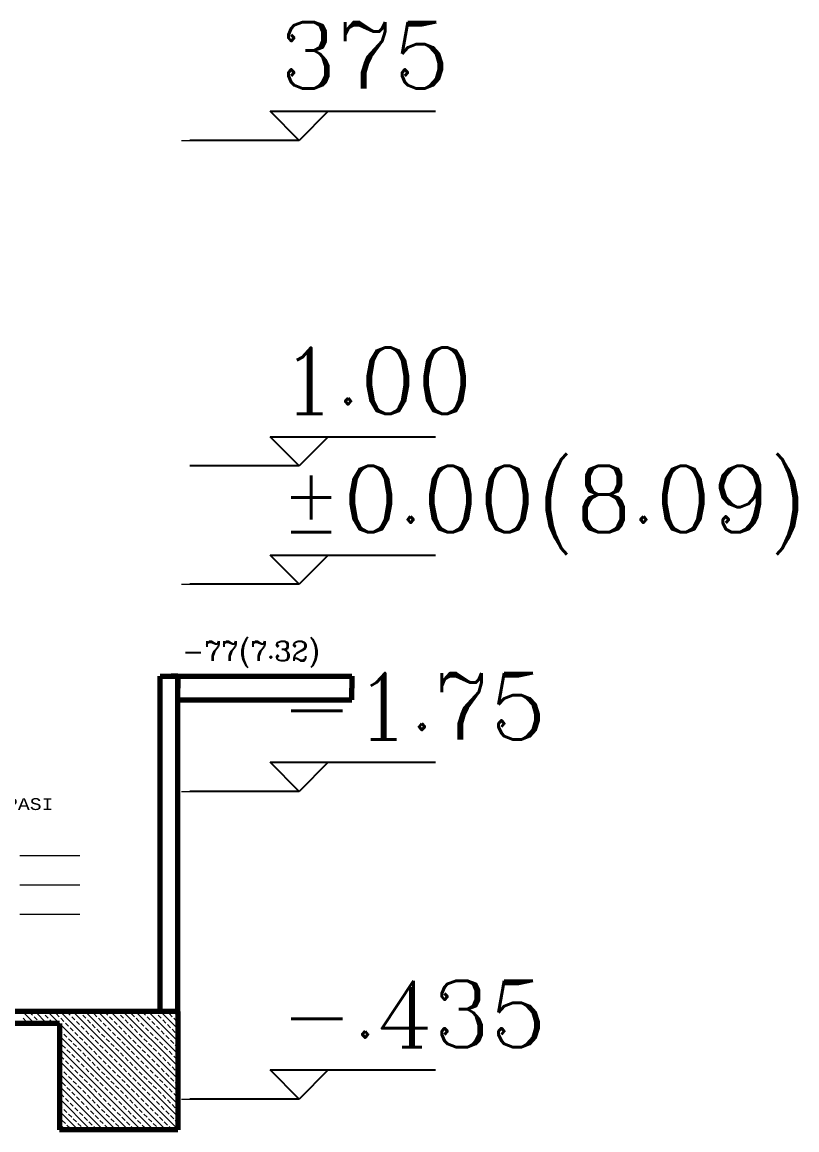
# Model space of a CAD drawing. Header units: millimetres. Extents: x 35860 to 71103, y -11298 to -8385.
# Drawn here: x 66800.6 to 66964.3, y -9702 to -9468 of the extents above; entities that cross this region are included whole.
import ezdxf

# ---------------------------------------------------------------- set-up
doc = ezdxf.new("R2010")
doc.units = ezdxf.units.MM
doc.header["$MEASUREMENT"] = 0
doc.linetypes.add('ÇİZGİ NOKTA3', pattern=[19.05, 12.7, -6.35])
doc.layers.get('0').update_dxf_attribs({"lineweight": 15})
for name, color, linetype, lineweight in [('02', 2, 'Continuous', 20), ('03_Yazı', 1, 'Continuous', 30), ('07', 3, 'Continuous', 70)]:
    doc.layers.add(name, color=color, linetype=linetype, lineweight=lineweight)
doc.layers.add('RAK', color=110, linetype='Continuous')
doc.styles.add('C', font='')
doc.styles.add('ROMANC', font='romanc', dxfattribs={"height": 0.11})
doc.styles.get('C').set_extended_font_data('Courier New Tur')

msp = doc.modelspace()

# ---------------------------------------------------------------- linework, layer by layer
for p, q in [((66834.24, -9492.98), (66852.99, -9492.98)), ((66834.24, -9586.73), (66852.99, -9586.73)), ((66834.24, -9630.48), (66852.99, -9630.48)), ((66803.17, -9679.48), (66800.67, -9676.98)), ((66802.78, -9677.76), (66802.12, -9677.1)), ((66805.82, -9679.48), (66803.32, -9676.98)), ((66805.1, -9677.43), (66804.65, -9676.98)), ((66830.98, -9701.98), (66805.98, -9676.98)), ((66807.42, -9677.1), (66807.3, -9676.98)), ((66833.47, -9701.82), (66808.63, -9676.98)), ((66810.74, -9677.76), (66810.07, -9677.1)), ((66833.47, -9699.17), (66811.28, -9676.98)), ((66813.06, -9677.43), (66812.6, -9676.98)), ((66833.47, -9696.52), (66813.93, -9676.98)), ((66815.38, -9677.1), (66815.26, -9676.98)), ((66833.47, -9693.86), (66816.58, -9676.98)), ((66818.69, -9677.76), (66818.03, -9677.1)), ((66833.47, -9691.21), (66819.23, -9676.98)), ((66821.01, -9677.43), (66820.56, -9676.98)), ((66833.47, -9688.56), (66821.89, -9676.98)), ((66823.33, -9677.1), (66823.21, -9676.98)), ((66833.47, -9685.91), (66824.54, -9676.98)), ((66826.65, -9677.76), (66825.98, -9677.1)), ((66833.47, -9683.26), (66827.19, -9676.98)), ((66828.97, -9677.43), (66828.51, -9676.98)), ((66833.47, -9680.61), (66829.84, -9676.98)), ((66831.29, -9677.1), (66831.17, -9676.98)), ((66833.47, -9677.95), (66832.49, -9676.98)), ((66801.46, -9679.09), (66800.79, -9678.42)), ((66801.85, -9679.48), (66801.79, -9679.42)), ((66803.78, -9678.75), (66803.11, -9678.09)), ((66804.5, -9679.48), (66804.11, -9679.09)), ((66806.1, -9678.42), (66805.43, -9677.76)), ((66807.09, -9679.42), (66806.43, -9678.75)), ((66808.42, -9678.09), (66807.75, -9677.43)), ((66809.41, -9679.09), (66808.75, -9678.42)), ((66810.41, -9680.08), (66809.74, -9679.42)), ((66811.73, -9678.75), (66811.07, -9678.09)), ((66812.73, -9679.75), (66812.06, -9679.09)), ((66814.05, -9678.42), (66813.39, -9677.76)), ((66815.05, -9679.42), (66814.38, -9678.75)), ((66816.37, -9678.09), (66815.71, -9677.43)), ((66817.37, -9679.09), (66816.7, -9678.42)), ((66818.36, -9680.08), (66817.7, -9679.42)), ((66819.69, -9678.75), (66819.02, -9678.09)), ((66820.68, -9679.75), (66820.02, -9679.09)), ((66822.01, -9678.42), (66821.34, -9677.76)), ((66823, -9679.42), (66822.34, -9678.75)), ((66824.33, -9678.09), (66823.66, -9677.43)), ((66825.32, -9679.09), (66824.66, -9678.42)), ((66826.32, -9680.08), (66825.65, -9679.42)), ((66827.64, -9678.75), (66826.98, -9678.09)), ((66828.64, -9679.75), (66827.97, -9679.09)), ((66829.96, -9678.42), (66829.3, -9677.76)), ((66830.96, -9679.42), (66830.29, -9678.75)), ((66832.28, -9678.09), (66831.62, -9677.43)), ((66833.28, -9679.09), (66832.61, -9678.42)), ((66809.08, -9681.41), (66808.47, -9680.8)), ((66810.07, -9682.4), (66809.41, -9681.74)), ((66811.4, -9681.07), (66810.74, -9680.41)), ((66812.39, -9682.07), (66811.73, -9681.41)), ((66813.72, -9680.74), (66813.06, -9680.08)), ((66814.71, -9681.74), (66814.05, -9681.07)), ((66816.04, -9680.41), (66815.38, -9679.75)), ((66817.03, -9681.41), (66816.37, -9680.74)), ((66818.03, -9682.4), (66817.37, -9681.74)), ((66819.35, -9681.07), (66818.69, -9680.41)), ((66820.35, -9682.07), (66819.69, -9681.41)), ((66821.67, -9680.74), (66821.01, -9680.08)), ((66822.67, -9681.74), (66822.01, -9681.07)), ((66823.99, -9680.41), (66823.33, -9679.75)), ((66824.99, -9681.41), (66824.33, -9680.74)), ((66825.98, -9682.4), (66825.32, -9681.74)), ((66827.31, -9681.07), (66826.65, -9680.41)), ((66828.3, -9682.07), (66827.64, -9681.41)), ((66829.63, -9680.74), (66828.97, -9680.08)), ((66830.62, -9681.74), (66829.96, -9681.07)), ((66831.95, -9680.41), (66831.29, -9679.75)), ((66832.94, -9681.41), (66832.28, -9680.74)), ((66833.47, -9681.93), (66833.28, -9681.74)), ((66828.32, -9701.98), (66808.47, -9682.12)), ((66808.75, -9683.73), (66808.47, -9683.45)), ((66809.74, -9684.72), (66809.08, -9684.06)), ((66811.07, -9683.39), (66810.41, -9682.73)), ((66812.06, -9684.39), (66811.4, -9683.73)), ((66813.39, -9683.06), (66812.73, -9682.4)), ((66814.38, -9684.06), (66813.72, -9683.39)), ((66815.71, -9682.73), (66815.05, -9682.07)), ((66816.7, -9683.73), (66816.04, -9683.06)), ((66817.7, -9684.72), (66817.03, -9684.06)), ((66819.02, -9683.39), (66818.36, -9682.73)), ((66820.02, -9684.39), (66819.35, -9683.73)), ((66821.34, -9683.06), (66820.68, -9682.4)), ((66822.34, -9684.06), (66821.67, -9683.39)), ((66823.66, -9682.73), (66823, -9682.07)), ((66824.66, -9683.73), (66823.99, -9683.06)), ((66825.65, -9684.72), (66824.99, -9684.06)), ((66826.98, -9683.39), (66826.32, -9682.73)), ((66827.97, -9684.39), (66827.31, -9683.73)), ((66829.3, -9683.06), (66828.64, -9682.4)), ((66830.29, -9684.06), (66829.63, -9683.39)), ((66831.62, -9682.73), (66830.96, -9682.07)), ((66832.61, -9683.73), (66831.95, -9683.06)), ((66833.47, -9684.58), (66832.94, -9684.06)), ((66825.67, -9701.98), (66808.47, -9684.77)), ((66809.41, -9687.04), (66808.75, -9686.38)), ((66810.74, -9685.72), (66810.07, -9685.05)), ((66811.73, -9686.71), (66811.07, -9686.05)), ((66813.06, -9685.38), (66812.39, -9684.72)), ((66814.05, -9686.38), (66813.39, -9685.72)), ((66815.38, -9685.05), (66814.71, -9684.39)), ((66816.37, -9686.05), (66815.71, -9685.38)), ((66817.37, -9687.04), (66816.7, -9686.38)), ((66818.69, -9685.72), (66818.03, -9685.05)), ((66819.69, -9686.71), (66819.02, -9686.05)), ((66821.01, -9685.38), (66820.35, -9684.72)), ((66822.01, -9686.38), (66821.34, -9685.72)), ((66823.33, -9685.05), (66822.67, -9684.39)), ((66824.33, -9686.05), (66823.66, -9685.38)), ((66825.32, -9687.04), (66824.66, -9686.38)), ((66826.65, -9685.72), (66825.98, -9685.05)), ((66827.64, -9686.71), (66826.98, -9686.05)), ((66828.97, -9685.38), (66828.3, -9684.72)), ((66829.96, -9686.38), (66829.3, -9685.72)), ((66831.29, -9685.05), (66830.62, -9684.39)), ((66832.28, -9686.05), (66831.62, -9685.38)), ((66833.28, -9687.04), (66832.61, -9686.38)), ((66823.02, -9701.98), (66808.47, -9687.42)), ((66809.08, -9689.36), (66808.47, -9688.75)), ((66810.41, -9688.04), (66809.74, -9687.37)), ((66811.4, -9689.03), (66810.74, -9688.37)), ((66812.73, -9687.7), (66812.06, -9687.04)), ((66813.72, -9688.7), (66813.06, -9688.04)), ((66815.05, -9687.37), (66814.38, -9686.71)), ((66816.04, -9688.37), (66815.38, -9687.7)), ((66817.03, -9689.36), (66816.37, -9688.7)), ((66818.36, -9688.04), (66817.7, -9687.37)), ((66819.35, -9689.03), (66818.69, -9688.37)), ((66820.68, -9687.7), (66820.02, -9687.04)), ((66821.67, -9688.7), (66821.01, -9688.04)), ((66823, -9687.37), (66822.34, -9686.71)), ((66823.99, -9688.37), (66823.33, -9687.7)), ((66824.99, -9689.36), (66824.33, -9688.7)), ((66826.32, -9688.04), (66825.65, -9687.37)), ((66827.31, -9689.03), (66826.65, -9688.37)), ((66828.64, -9687.7), (66827.97, -9687.04)), ((66829.63, -9688.7), (66828.97, -9688.04)), ((66830.96, -9687.37), (66830.29, -9686.71)), ((66831.95, -9688.37), (66831.29, -9687.7)), ((66832.94, -9689.36), (66832.28, -9688.7)), ((66820.37, -9701.98), (66808.47, -9690.08)), ((66810.07, -9690.36), (66809.41, -9689.69)), ((66811.07, -9691.35), (66810.41, -9690.69)), ((66812.39, -9690.02), (66811.73, -9689.36)), ((66813.39, -9691.02), (66812.73, -9690.36)), ((66814.71, -9689.69), (66814.05, -9689.03)), ((66815.71, -9690.69), (66815.05, -9690.02)), ((66816.7, -9691.68), (66816.04, -9691.02)), ((66818.03, -9690.36), (66817.37, -9689.69)), ((66819.02, -9691.35), (66818.36, -9690.69)), ((66820.35, -9690.02), (66819.69, -9689.36)), ((66821.34, -9691.02), (66820.68, -9690.36)), ((66822.67, -9689.69), (66822.01, -9689.03)), ((66823.66, -9690.69), (66823, -9690.02)), ((66824.66, -9691.68), (66823.99, -9691.02)), ((66825.98, -9690.36), (66825.32, -9689.69)), ((66826.98, -9691.35), (66826.32, -9690.69)), ((66828.3, -9690.02), (66827.64, -9689.36)), ((66829.3, -9691.02), (66828.64, -9690.36)), ((66830.62, -9689.69), (66829.96, -9689.03)), ((66831.62, -9690.69), (66830.96, -9690.02)), ((66832.61, -9691.68), (66831.95, -9691.02)), ((66833.47, -9689.89), (66833.28, -9689.69)), ((66808.75, -9691.68), (66808.47, -9691.4)), ((66817.72, -9701.98), (66808.47, -9692.73)), ((66809.74, -9692.68), (66809.08, -9692.01)), ((66810.74, -9693.67), (66810.07, -9693.01)), ((66812.06, -9692.34), (66811.4, -9691.68)), ((66813.06, -9693.34), (66812.39, -9692.68)), ((66814.38, -9692.01), (66813.72, -9691.35)), ((66815.38, -9693.01), (66814.71, -9692.34)), ((66816.37, -9694), (66815.71, -9693.34)), ((66817.7, -9692.68), (66817.03, -9692.01)), ((66818.69, -9693.67), (66818.03, -9693.01)), ((66820.02, -9692.34), (66819.35, -9691.68)), ((66821.01, -9693.34), (66820.35, -9692.68)), ((66822.34, -9692.01), (66821.67, -9691.35)), ((66823.33, -9693.01), (66822.67, -9692.34)), ((66824.33, -9694), (66823.66, -9693.34)), ((66825.65, -9692.68), (66824.99, -9692.01)), ((66826.65, -9693.67), (66825.98, -9693.01)), ((66827.97, -9692.34), (66827.31, -9691.68)), ((66828.97, -9693.34), (66828.3, -9692.68)), ((66830.29, -9692.01), (66829.63, -9691.35)), ((66831.29, -9693.01), (66830.62, -9692.34)), ((66832.28, -9694), (66831.62, -9693.34)), ((66833.47, -9692.54), (66832.94, -9692.01)), ((66815.07, -9701.98), (66808.47, -9695.38)), ((66809.41, -9695), (66808.75, -9694.33)), ((66810.41, -9695.99), (66809.74, -9695.33)), ((66811.73, -9694.66), (66811.07, -9694)), ((66812.73, -9695.66), (66812.06, -9695)), ((66814.05, -9694.33), (66813.39, -9693.67)), ((66815.05, -9695.33), (66814.38, -9694.66)), ((66816.04, -9696.32), (66815.38, -9695.66)), ((66817.37, -9695), (66816.7, -9694.33)), ((66818.36, -9695.99), (66817.7, -9695.33)), ((66819.69, -9694.66), (66819.02, -9694)), ((66820.68, -9695.66), (66820.02, -9695)), ((66822.01, -9694.33), (66821.34, -9693.67)), ((66823, -9695.33), (66822.34, -9694.66)), ((66823.99, -9696.32), (66823.33, -9695.66)), ((66825.32, -9695), (66824.66, -9694.33)), ((66826.32, -9695.99), (66825.65, -9695.33)), ((66827.64, -9694.66), (66826.98, -9694)), ((66828.64, -9695.66), (66827.97, -9695)), ((66829.96, -9694.33), (66829.3, -9693.67)), ((66830.96, -9695.33), (66830.29, -9694.66)), ((66831.95, -9696.32), (66831.29, -9695.66)), ((66833.28, -9695), (66832.61, -9694.33)), ((66834.24, -9695.48), (66852.99, -9695.48)), ((66809.08, -9697.32), (66808.47, -9696.71)), ((66812.41, -9701.98), (66808.47, -9698.03)), ((66810.07, -9698.31), (66809.41, -9697.65)), ((66811.4, -9696.98), (66810.74, -9696.32)), ((66812.39, -9697.98), (66811.73, -9697.32)), ((66813.72, -9696.65), (66813.06, -9695.99)), ((66814.71, -9697.65), (66814.05, -9696.98)), ((66815.71, -9698.64), (66815.05, -9697.98)), ((66817.03, -9697.32), (66816.37, -9696.65)), ((66818.03, -9698.31), (66817.37, -9697.65)), ((66819.35, -9696.98), (66818.69, -9696.32)), ((66820.35, -9697.98), (66819.69, -9697.32)), ((66821.67, -9696.65), (66821.01, -9695.99)), ((66822.67, -9697.65), (66822.01, -9696.98)), ((66823.66, -9698.64), (66823, -9697.98)), ((66824.99, -9697.32), (66824.33, -9696.65)), ((66825.98, -9698.31), (66825.32, -9697.65)), ((66827.31, -9696.98), (66826.65, -9696.32)), ((66828.3, -9697.98), (66827.64, -9697.32)), ((66829.63, -9696.65), (66828.97, -9695.99)), ((66830.62, -9697.65), (66829.96, -9696.98)), ((66831.62, -9698.64), (66830.96, -9697.98)), ((66832.94, -9697.32), (66832.28, -9696.65)), ((66833.47, -9697.84), (66833.28, -9697.65)), ((66808.75, -9699.64), (66808.47, -9699.36)), ((66809.74, -9700.63), (66809.08, -9699.97)), ((66811.07, -9699.3), (66810.41, -9698.64)), ((66812.06, -9700.3), (66811.4, -9699.64)), ((66813.39, -9698.97), (66812.73, -9698.31)), ((66814.38, -9699.97), (66813.72, -9699.3)), ((66815.38, -9700.96), (66814.71, -9700.3)), ((66816.7, -9699.64), (66816.04, -9698.97)), ((66817.7, -9700.63), (66817.03, -9699.97)), ((66819.02, -9699.3), (66818.36, -9698.64)), ((66820.02, -9700.3), (66819.35, -9699.64)), ((66821.34, -9698.97), (66820.68, -9698.31)), ((66822.34, -9699.97), (66821.67, -9699.3)), ((66823.33, -9700.96), (66822.67, -9700.3)), ((66824.66, -9699.64), (66823.99, -9698.97)), ((66825.65, -9700.63), (66824.99, -9699.97)), ((66826.98, -9699.3), (66826.32, -9698.64)), ((66827.97, -9700.3), (66827.31, -9699.64)), ((66829.3, -9698.97), (66828.64, -9698.31)), ((66830.29, -9699.97), (66829.63, -9699.3)), ((66831.29, -9700.96), (66830.62, -9700.3)), ((66832.61, -9699.64), (66831.95, -9698.97)), ((66833.47, -9700.49), (66832.94, -9699.97)), ((66809.76, -9701.98), (66808.47, -9700.68)), ((66810.74, -9701.63), (66810.07, -9700.96)), ((66811.09, -9701.98), (66811.07, -9701.96)), ((66813.06, -9701.29), (66812.39, -9700.63)), ((66813.74, -9701.98), (66813.39, -9701.63)), ((66816.37, -9701.96), (66815.71, -9701.29)), ((66818.69, -9701.63), (66818.03, -9700.96)), ((66819.04, -9701.98), (66819.02, -9701.96)), ((66821.01, -9701.29), (66820.35, -9700.63)), ((66821.69, -9701.98), (66821.34, -9701.63)), ((66824.33, -9701.96), (66823.66, -9701.29)), ((66826.65, -9701.63), (66825.98, -9700.96)), ((66827, -9701.98), (66826.98, -9701.96)), ((66828.97, -9701.29), (66828.3, -9700.63)), ((66829.65, -9701.98), (66829.3, -9701.63)), ((66832.28, -9701.96), (66831.62, -9701.29))]:
    msp.add_line(p, q)
at = {"layer": '02', "linetype": 'ÇİZGİ NOKTA3'}
for p, q in [((66812.8, -9644.07), (66770.49, -9644.07)), ((66812.8, -9650.27), (66770.49, -9650.27)), ((66812.8, -9656.47), (66770.49, -9656.47))]:
    msp.add_line(p, q, dxfattribs=at)
at = {"layer": '07'}
for p, q in [((66829.72, -9606.18), (66833.47, -9606.18)), ((66829.72, -9676.98), (66829.72, -9606.18)), ((66830.78, -9606.18), (66833.47, -9606.18)), ((66833.47, -9606.18), (66832.07, -9606.18)), ((66833.47, -9636.28), (66833.47, -9606.18)), ((66833.47, -9676.98), (66833.47, -9606.18)), ((66833.47, -9606.18), (66833.47, -9608.68)), ((66833.47, -9606.18), (66870.22, -9606.18)), ((66870.22, -9606.18), (66870.22, -9608.68)), ((66833.47, -9611.18), (66833.47, -9608.68)), ((66870.22, -9611.18), (66870.22, -9608.68)), ((66833.47, -9611.18), (66870.22, -9611.18)), ((66833.47, -9676.98), (66758.47, -9676.98)), ((66833.47, -9676.98), (66833.47, -9701.98)), ((66808.47, -9679.48), (66758.47, -9679.48)), ((66808.47, -9679.48), (66808.47, -9701.98)), ((66833.47, -9701.98), (66808.47, -9701.98))]:
    msp.add_line(p, q, dxfattribs=at)
at = {"layer": 'RAK'}
for p, q in [((66852.97, -9486.83), (66887.92, -9486.83)), ((66852.97, -9486.83), (66887.92, -9486.83)), ((66859.12, -9492.98), (66852.97, -9486.83)), ((66865.26, -9486.83), (66859.12, -9492.98)), ((66859.12, -9492.98), (66836.05, -9492.98)), ((66852.97, -9555.58), (66887.92, -9555.58)), ((66852.97, -9555.58), (66887.92, -9555.58)), ((66859.12, -9561.73), (66852.97, -9555.58)), ((66865.26, -9555.58), (66859.12, -9561.73)), ((66859.12, -9561.73), (66836.05, -9561.73)), ((66852.97, -9580.58), (66887.92, -9580.58)), ((66852.97, -9580.58), (66887.92, -9580.58)), ((66859.12, -9586.73), (66852.97, -9580.58)), ((66865.26, -9580.58), (66859.12, -9586.73)), ((66859.12, -9586.73), (66836.05, -9586.73)), ((66852.97, -9624.33), (66887.92, -9624.33)), ((66852.97, -9624.33), (66887.92, -9624.33)), ((66859.12, -9630.48), (66852.97, -9624.33)), ((66865.26, -9624.33), (66859.12, -9630.48)), ((66859.12, -9630.48), (66836.05, -9630.48)), ((66852.97, -9689.33), (66887.92, -9689.33)), ((66852.97, -9689.33), (66887.92, -9689.33)), ((66859.12, -9695.48), (66852.97, -9689.33)), ((66865.26, -9689.33), (66859.12, -9695.48)), ((66859.12, -9695.48), (66836.05, -9695.48))]:
    msp.add_line(p, q, dxfattribs=at)

# ---------------------------------------------------------------- texts
at = {"layer": '03_Yazı'}
for s, height, style, p in [('375', 14, 'ROMANC', (66855.05, -9482)), ('1.00', 14, 'ROMANC', (66855.05, -9550.75)), ('%%P0.00(8.09)', 14, 'ROMANC', (66855.05, -9575.75)), ('-77(7.32)', 4.2, 'ROMANC', (66834.41, -9602.94)), ('-1.75', 14, 'ROMANC', (66855.05, -9619.5)), ('OTOPARK RAMPASI', 2.5, 'C', (66769.63, -9634.42)), ('-.435', 14, 'ROMANC', (66855.05, -9684.5))]:
    msp.add_text(s, height=height, dxfattribs=dict(at, style=style)).set_placement(p)

doc.saveas('drawing.dxf')
